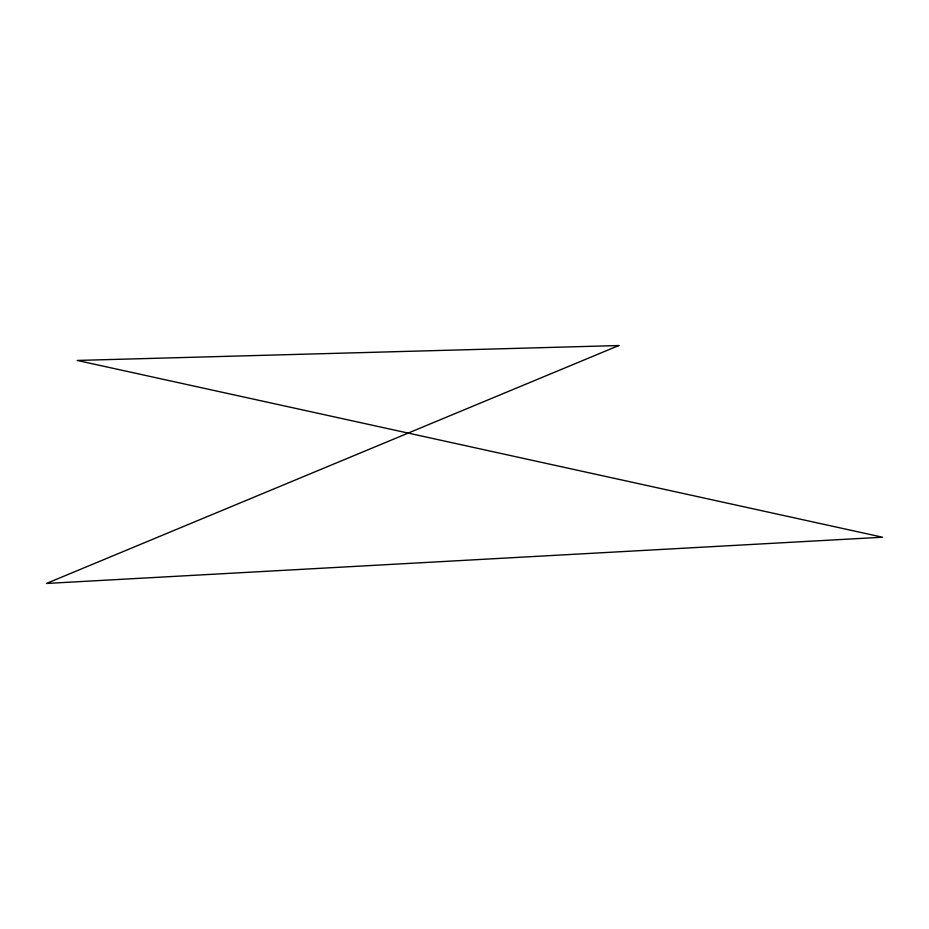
<?xml version="1.0" encoding="UTF-8"?>
<svg xmlns="http://www.w3.org/2000/svg" width="929" height="929" viewBox="0 0 929 929"><rect width="100%" height="100%" fill="white"/><g stroke="black" fill="none" stroke-linecap="round" stroke-linejoin="round"><path stroke-width="1.39" d="M618.795 345.542L46.45 583.458L882.55 537.217L77.2 360.44L618.795 345.542"/></g></svg>
